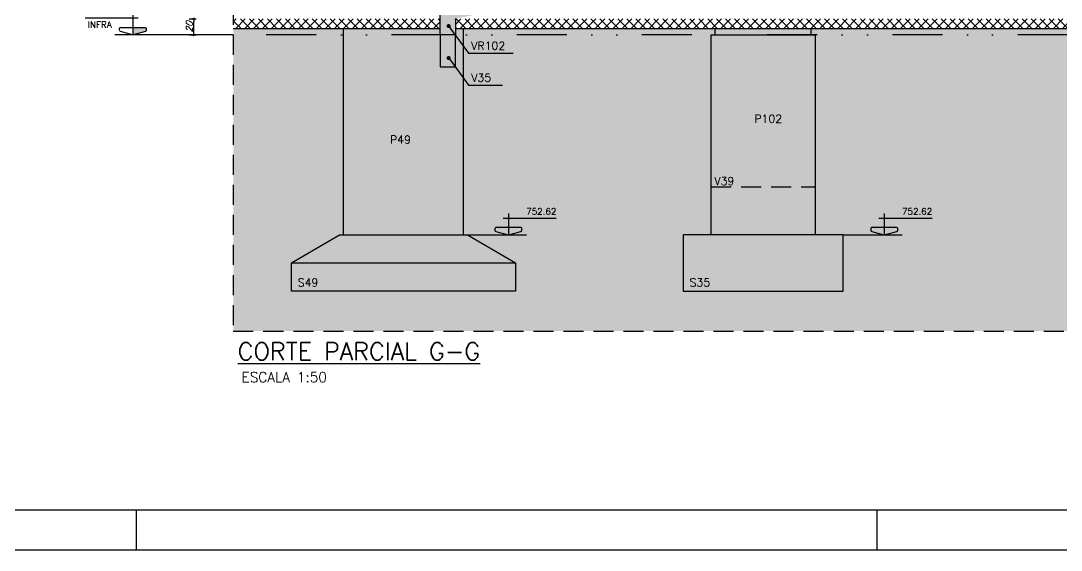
# Model space of a CAD drawing. Header units: millimetres. Extents: x 0 to 7795, y 0 to 4500.
# Drawn here: x 3951 to 5251, y 0 to 662 of the extents above; entities that cross this region are included whole.
import ezdxf
from ezdxf import colors
from ezdxf.entities.mleader import LeaderData, LeaderLine
from ezdxf.enums import TextEntityAlignment as Align
from ezdxf.math import Vec2, Vec3

# ---------------------------------------------------------------- set-up
doc = ezdxf.new("R2010")
doc.units = ezdxf.units.MM
doc.header["$LTSCALE"] = 50
doc.linetypes.add('DASHED', pattern=[0.75, 0.5, -0.25])
doc.linetypes.add('DIVIDE2', pattern=[0.625, 0.25, -0.125, 0, -0.125, 0, -0.125])
for name, color, linetype in [('AR-TEXTO_REGUA 120_1-200', 4, 'Continuous'), ('F-AUX', 2, 'Continuous'), ('F-AUX-DET', 2, 'Continuous'), ('F-AUX-RED', 1, 'Continuous'), ('F-CORTE', 4, 'Continuous'), ('F-COTAS', 106, 'Continuous'), ('F-EIXOS-DET', 1, 'Continuous'), ('F-MARGEM', 1, 'Continuous'), ('F-NÍVEL-VISTA', 2, 'Continuous'), ('F-SOLIDO-CORTE', 71, 'Continuous'), ('F-TEXTO', 6, 'Continuous'), ('F-TEXTO-YELLOW', 2, 'Continuous'), ('F-VISTA', 2, 'Continuous'), ('F-VISTA SÓLIDO 1', 254, 'Continuous'), ('F-VISTA SÓLIDO 3', 252, 'Continuous')]:
    doc.layers.add(name, color=color, linetype=linetype)
doc.styles.add('CP-TEXT-INCL', font='simplex.shx', dxfattribs={"oblique": 20})
doc.styles.add('MCP', font='simplex.shx')
doc.styles.add('REGUA-120-esc1_200', font='simplex.shx', dxfattribs={"height": 0.6})
doc.styles.add('ROMANS', font='simplex.shx')
doc.styles.get("Standard").update_dxf_attribs({"font": 'txt.shx'})
doc.dimstyles.new('CP-COTAS-50', dxfattribs={"dimscale": 0.64, "dimtxt": 12.5, "dimasz": 5, "dimexe": 5, "dimexo": 5, "dimgap": 2.5, "dimtad": 1, "dimdec": 1, "dimdsep": 46, "dimtxsty": 'CP-TEXT-INCL', "dimblk1": 'DOT', "dimblk2": 'DOT', "dimsah": 1, "dimcen": 9, "dimclrd": 256, "dimclre": 256, "dimclrt": 256, "dimadec": 0, "dimazin": 0, "dimtfac": 1, "dimtdec": 1, "dimtmove": 2, "dimatfit": 3, "dimldrblk": 'DOT', "dimfxl": 5, "dimtolj": 1, "dimarcsym": 0})

# ---------------------------------------------------------------- blocks, each defined once
blk = doc.blocks.new('A0-2L_900')
at = {"layer": 'F-MARGEM', "color": 2}
for p, q in [((81.9, 1), (81.9, 0)), ((100.4, 1), (100.4, 0))]:
    blk.add_line(p, q, dxfattribs=at)
blk.add_lwpolyline([(155.9, 0), (0, 0), (0, 90), (155.9, 90)], close=True, dxfattribs=at)
at = {"layer": 'F-MARGEM', "color": 7}
blk.add_lwpolyline([(2.5, 89), (154.9, 89), (154.9, 1), (2.5, 1)], close=True, dxfattribs=at)
blk = doc.blocks.new('Nível - Vista')
at = {"layer": 'F-NÍVEL-VISTA'}
blk.add_hatch(color=71, dxfattribs=at).paths.add_polyline_path([(0, 0.238), (-0.38, 0.238, 0.414214), (-0.42, 0.198), (-0.42, 0.148, 0.331206), (-0.391, 0.11), (-0.011, 0.002, 0.072993), (0, 0)])
at = {"layer": 'F-NÍVEL-VISTA', "color": 2}
for p, q in [((0, 0.67), (0, 0)), ((-0.168, 0.521), (1.493, 0.521))]:
    blk.add_line(p, q, dxfattribs=at)
blk.add_lwpolyline([(-0.011, 0.002, 0.146769), (0.011, 0.002), (0.391, 0.11, 0.331206), (0.42, 0.148), (0.42, 0.198, 0.414214), (0.38, 0.238), (-0.38, 0.238, 0.414214), (-0.42, 0.198), (-0.42, 0.148, 0.331206), (-0.391, 0.11), (-0.011, 0.002, 0.146769), (0.011, 0.002)], format="xyb", dxfattribs=at)
at = {"layer": 'F-TEXTO', "color": 3, "style": 'MCP'}
for tag, p in [('NÍVEL', (1.026, 0.636)), ('NÍVEL_DETALHE', (1.02, 0.186))]:
    blk.add_attdef(tag, text='', height=0.2, dxfattribs=at).set_placement(p, align=Align.CENTER)
blk = doc.blocks.new('_DOT')
at = {"color": 0, "linetype": 'ByBlock'}
blk.add_line((-0.5, 0), (-1, 0), dxfattribs=at)
at = {"color": 0, "linetype": 'ByBlock', "const_width": 0.5}
blk.add_lwpolyline([(-0.25, 0, 1), (0.25, 0, 1)], format="xyb", close=True, dxfattribs=at)
blk = doc.blocks.new('*D143')
at = {"layer": 'DEFPOINTS', "color": 0, "transparency": 16777216}
for p in [(4157.9, 664), (4166.8, 664), (4157.9, 644)]:
    blk.add_point(p, dxfattribs=at)
at = {"layer": 'F-COTAS', "lineweight": -2, "transparency": 16777216}
for p, q in [((4161.1, 664), (4170, 664)), ((4166.8, 647.2), (4166.8, 660.8)), ((4161.1, 644), (4170, 644))]:
    blk.add_line(p, q, dxfattribs=at)
at = {"layer": 'F-COTAS', "lineweight": -2, "transparency": 16777216, "xscale": 3.2, "yscale": 3.2, "zscale": 3.2}
for p, rotation in [((4166.8, 664), 90), ((4166.8, 644), 270)]:
    blk.add_blockref('_DOT', p, dxfattribs=dict(at, rotation=rotation))
at = {"layer": 'F-COTAS', "transparency": 16777216, "insert": (4161.2, 654), "char_height": 8, "attachment_point": 5, "rotation": 90, "style": 'CP-TEXT-INCL'}
blk.add_mtext('\\A1;20', dxfattribs=at)

msp = doc.modelspace()

# ---------------------------------------------------------------- hatches: boundary and pattern name
at = {"layer": 'F-AUX-DET'}
h = msp.add_hatch(dxfattribs=at)
h.set_pattern_fill('EARTH', color=252, scale=5, angle=45)
h.set_pattern_definition([(45, (-6901.7, -6371.764), (0, 44.90128), [31.75, -31.75]), (45, (-6910.12, -6363.345), (0, 44.90128), [31.75, -31.75]), (45, (-6918.537, -6354.926), (0, 44.90128), [31.75, -31.75]), (135, (-6918.537, -6349.314), (-44.90128, 0), [31.75, -31.75]), (135, (-6910.12, -6340.895), (-44.90128, 0), [31.75, -31.75]), (135, (-6901.7, -6332.476), (-44.90128, 0), [31.75, -31.75])])
h.paths.add_polyline_path([(6510.25, 651.95), (6028.78, 651.95), (6028.78, 588.95), (6033.78, 588.95), (6073.78, 553.95), (6073.78, 518.95), (5923.78, 518.95), (5923.78, 553.95), (5963.78, 588.95), (5968.78, 588.95), (5968.78, 651.95), (5618.28, 651.95), (5618.28, 588.95), (5623.28, 588.95), (5648.28, 553.95), (5648.28, 518.95), (5468.28, 518.95), (5468.28, 553.95), (5493.28, 588.95), (5498.28, 588.95), (5498.28, 651.95), (4938.28, 651.95), (4938.28, 643.95), (4943.28, 643.95), (4943.28, 393.95), (4978.28, 393.95), (4978.28, 323.95), (4778.28, 323.95), (4778.28, 393.95), (4813.28, 393.95), (4813.28, 643.95), (4818.28, 643.95), (4818.28, 651.95), (4503.78, 651.95), (4503.78, 393.95), (4508.78, 393.95), (4568.78, 358.95), (4568.78, 323.95), (4288.78, 323.95), (4288.78, 358.95), (4348.78, 393.95), (4353.78, 393.95), (4353.78, 651.95), (4216.28, 651.95), (4216.28, 273.95), (6510.25, 273.95)])
at = {"layer": 'F-AUX-RED'}
h = msp.add_hatch(dxfattribs=at)
h.set_pattern_fill('ANSI37', color=256, scale=2.5)
h.set_pattern_definition([(45, (-6901.6994, -6371.764), (-5.61266, 5.61266), []), (135, (-6901.6994, -6371.764), (-5.61266, -5.61266), [])])
h.paths.add_polyline_path([(6510.25, 663.95), (4493.78, 663.95), (4493.78, 651.95), (6510.25, 651.95)])
h.paths.add_polyline_path([(4474.78, 663.95), (4216.28, 663.95), (4216.28, 651.95), (4474.78, 651.95)])
at = {"layer": 'F-SOLIDO-CORTE'}
h = msp.add_hatch(color=256, dxfattribs=at)
h.dxf.hatch_style = 1
h.paths.add_polyline_path([(4493.78, 643.95), (4474.78, 643.95), (4474.78, 603.95), (4493.78, 603.95)])
h.paths.add_polyline_path([(4493.78, 663.95), (4474.78, 663.95), (4474.78, 643.95), (4493.78, 643.95)])
h.paths.add_polyline_path([(5813.04, 928.17), (5966.73, 943.54, -0.0587308), (5969.05, 958.84), (5810.82, 943.02), (4474.78, 675.81), (4474.78, 663.95), (4493.78, 663.95), (4493.78, 664.32)])
h.paths.add_polyline_path([(6028.78, 959.95), (6065.78, 959.95), (6067.78, 934.95), (6075.78, 934.95), (6077.78, 959.95), (6096.28, 959.95, 0.0405561), (6092.44, 969.95), (6009.78, 969.95), (5998.78, 968.85), (5998.78, 961.82), (5969.05, 958.84, 0.0587308), (5966.73, 943.54), (5998.78, 946.74), (5998.78, 934.95), (6028.78, 934.95)])
h.paths.add_polyline_path([(6023.83, 939.8, -1), (6024.91, 937.54, -1)], flags=16)
h.paths.add_polyline_path([(6157.78, 959.95), (6225.78, 959.95), (6227.78, 934.95), (6235.78, 934.95), (6237.78, 959.95), (6305.78, 959.95), (6307.78, 934.95), (6315.78, 934.95), (6317.78, 959.95), (6385.78, 959.95), (6387.78, 934.95), (6395.78, 934.95), (6397.78, 959.95), (6465.78, 959.95), (6467.78, 934.95), (6475.78, 934.95), (6477.78, 959.95), (6510.25, 959.95), (6510.25, 969.95), (6092.44, 969.95, -0.0405561), (6096.28, 959.95), (6145.78, 959.95), (6147.78, 934.95), (6155.78, 934.95)])
at = {"layer": 'F-VISTA SÓLIDO 1'}
h = msp.add_hatch(color=256, dxfattribs=at)
h.dxf.hatch_style = 1
h.paths.add_polyline_path([(4503.78, 651.95), (4493.78, 651.95), (4493.78, 643.95), (4493.78, 603.95), (4474.78, 603.95), (4474.78, 643.95), (4474.78, 651.95), (4353.78, 651.95), (4353.78, 393.95), (4503.78, 393.95)])
for points in [[(4818.28, 651.95), (4818.28, 643.95), (4938.28, 643.95), (4938.28, 651.95)], [(4943.28, 643.95), (4813.28, 643.95), (4813.28, 453.95), (4943.28, 453.95)], [(4943.28, 453.95), (4813.28, 453.95), (4813.28, 393.95), (4943.28, 393.95)]]:
    msp.add_hatch(color=256, dxfattribs=at).paths.add_polyline_path(points)
h = msp.add_hatch(color=256, dxfattribs=at)
h.dxf.hatch_style = 1
h.paths.add_polyline_path([(6073.78, 553.95), (6033.78, 588.95), (5963.78, 588.95), (5923.78, 553.95)])
h.paths.add_polyline_path([(5493.28, 588.95), (5468.28, 553.95), (5648.28, 553.95), (5623.28, 588.95)])
h.paths.add_polyline_path([(4348.78, 393.95), (4288.78, 358.95), (4568.78, 358.95), (4508.78, 393.95)])
at = {"layer": 'F-VISTA SÓLIDO 3'}
h = msp.add_hatch(color=256, dxfattribs=at)
h.dxf.hatch_style = 1
h.paths.add_polyline_path([(4568.78, 323.95), (4568.78, 358.95), (4288.78, 358.95), (4288.78, 323.95)])
h.paths.add_polyline_path([(5468.28, 553.95), (5468.28, 518.95), (5648.28, 518.95), (5648.28, 553.95)])
h.paths.add_polyline_path([(6073.78, 518.95), (6073.78, 553.95), (5923.78, 553.95), (5923.78, 518.95)])
h = msp.add_hatch(color=256, dxfattribs=at)
h.dxf.hatch_style = 1
h.paths.add_polyline_path([(4978.28, 393.95), (4778.28, 393.95), (4778.28, 323.95), (4978.28, 323.95)])

# ---------------------------------------------------------------- linework, layer by layer
at = {"layer": 'F-AUX', "color": 1, "linetype": 'DASHED'}
msp.add_lwpolyline([(6510.25, 1468.95), (4216.28, 1468.95), (4216.28, 273.95), (6510.25, 273.95)], close=True, dxfattribs=at)
at = {"layer": 'F-AUX-RED'}
for points in [[(4216.28, 651.95), (4474.78, 651.95)], [(4493.78, 651.95), (6510.25, 651.95)]]:
    msp.add_lwpolyline(points, dxfattribs=at)
at = {"layer": 'F-CORTE'}
for points in [[(4474.78, 643.95), (4474.78, 675.95), (4475.13, 675.95)], [(4493.78, 664.32), (4493.78, 643.95), (4474.78, 643.95)], [(4474.78, 643.95), (4474.78, 603.95), (4493.78, 603.95), (4493.78, 643.95), (4474.78, 643.95)]]:
    msp.add_lwpolyline(points, dxfattribs=at)
at = {"layer": 'F-EIXOS-DET', "color": 1, "linetype": 'DIVIDE2', "ltscale": 5}
msp.add_line((6510.25, 643.95), (4216.28, 643.95), dxfattribs=at)
at = {"layer": 'F-EIXOS-DET', "color": 1, "ltscale": 5}
for points in [[(4216.28, 643.95), (4068.31, 643.95)], [(4508.78, 393.95), (4582.49, 393.95)], [(4978.28, 393.95), (5051.99, 393.95)]]:
    msp.add_lwpolyline(points, dxfattribs=at)
at = {"layer": 'F-VISTA', "color": 1, "linetype": 'DASHED'}
msp.add_line((4813.28, 453.95), (4943.28, 453.95), dxfattribs=at)
at = {"layer": 'F-VISTA'}
for points in [[(4353.78, 393.95), (4353.78, 651.95)], [(4503.78, 393.95), (4503.78, 651.95)], [(4818.28, 643.95), (4818.28, 651.95)], [(4938.28, 643.95), (4938.28, 651.95)], [(4813.28, 393.95), (4813.28, 643.95)], [(4813.28, 393.95), (4813.28, 643.95), (4943.28, 643.95), (4943.28, 393.95)], [(4288.78, 323.95), (4288.78, 358.95), (4348.78, 393.95), (4508.78, 393.95), (4568.78, 358.95), (4568.78, 323.95), (4288.78, 323.95)], [(4778.28, 393.95), (4778.28, 323.95), (4978.28, 323.95), (4978.28, 393.95), (4778.28, 393.95)], [(4288.78, 358.95), (4568.78, 358.95)]]:
    msp.add_lwpolyline(points, dxfattribs=at)

# ---------------------------------------------------------------- block references
at = {"layer": 'F-MARGEM', "xscale": 50, "yscale": 50, "zscale": 50}
msp.add_blockref('A0-2L_900', (0, 0), dxfattribs=at)
at = {"layer": 'F-NÍVEL-VISTA', "linetype": 'Continuous'}
ref = msp.add_blockref('Nível - Vista', (4090.81, 643.96), dxfattribs=dict(at, xscale=-40, yscale=40, zscale=40))
ref.add_attrib('NÍVEL', '755.12', dxfattribs={"layer": 'F-TEXTO', "color": 3, "height": 8, "style": 'MCP'}).set_placement((4049.76, 669.39), align=Align.CENTER)
at = {"layer": 'F-NÍVEL-VISTA', "linetype": 'Continuous', "xscale": 40, "yscale": 40, "zscale": 40}
for p in [(4559.99, 393.96), (5029.49, 393.96)]:
    msp.add_blockref('Nível - Vista', p, dxfattribs=at).add_auto_attribs({'NÍVEL': '752.62'})

# ---------------------------------------------------------------- texts
at = {"layer": 'AR-TEXTO_REGUA 120_1-200', "color": 2, "style": 'REGUA-120-esc1_200'}
msp.add_text('ESCALA 1:50', height=12.5, dxfattribs=at).set_placement((4226.62, 210.03))
msp.add_text('ESCALA 1:50', height=12.5, dxfattribs=at).set_placement((4226.62, 210.03))
at = {"layer": 'F-TEXTO', "color": 3, "style": 'MCP'}
msp.add_text('INFRA', height=8, dxfattribs=at).set_placement((4049.42, 652.96), align=Align.CENTER)
at = {"layer": 'F-TEXTO', "style": 'ROMANS'}
msp.add_text('%%UCORTE PARCIAL G-G', height=21.875, dxfattribs=at).set_placement((4221.78, 237.64))
at = {"layer": 'F-TEXTO-YELLOW', "style": 'MCP'}
for s, p in [('VR102', (4513.52, 625.55)), ('V35', (4513.53, 585.57)), ('P102', (4867.16, 534.27)), ('P49', (4412, 508.13)), ('V39', (4817.25, 456.34)), ('S49', (4296.82, 329.56)), ('S35', (4786.32, 329.56))]:
    msp.add_text(s, height=10, dxfattribs=at).set_placement(p)

# ---------------------------------------------------------------- dimensions: what is measured, and where the dimension line sits
at = {"layer": 'F-COTAS'}
dim = msp.add_linear_dim(base=(4166.78, 663.95), p1=(4157.86, 643.95), p2=(4157.86, 663.95), angle=90, dimstyle='CP-COTAS-50', dxfattribs=at)
dim.commit()
dim.dimension.update_dxf_attribs({"geometry": '*D143', "text_midpoint": (4161.18, 653.95)})

# ---------------------------------------------------------------- leaders
at = {"layer": 'F-AUX-RED'}
ml = msp.add_multileader_mtext('Standard', dxfattribs=at)
ml.set_content('', color=256)
ml.set_leader_properties()
ml.set_arrow_properties(name='DOT')
ml.build(insert=Vec2(0, 0))
ml.multileader.update_dxf_attribs({"text_right_attachment_type": 6, "text_top_attachment_type": 0, "text_bottom_attachment_type": 0, "dogleg_length": 0.36, "arrow_head_size": 5})
ctx = ml.context
ctx.base_point, ctx.char_height, ctx.arrow_head_size, ctx.landing_gap_size, ctx.plane_origin = Vec3(4565.72, 621.3), 0.18, 5, 0.09, Vec3(4485.26, 655.1)
ctx.right_attachment = 6
notes = []
notes.append((ctx, [(0, (1, 1, 0), (4510.1, 621.3), (1, 0), 55.62, [(0, [(4485.26, 655.1)], 256, [])])]))
ctx.mtext.insert, ctx.mtext.flow_direction = Vec3(4565.81, 621.39), 5
ml = msp.add_multileader_mtext('Standard', dxfattribs=at)
ml.set_content('', color=256)
ml.set_leader_properties()
ml.set_arrow_properties(name='DOT')
ml.build(insert=Vec2(0, 0))
ml.multileader.update_dxf_attribs({"text_right_attachment_type": 6, "text_top_attachment_type": 0, "text_bottom_attachment_type": 0, "dogleg_length": 0.36, "arrow_head_size": 5})
ctx = ml.context
ctx.base_point, ctx.char_height, ctx.arrow_head_size, ctx.landing_gap_size, ctx.plane_origin = Vec3(4552.37, 581.31), 0.18, 5, 0.09, Vec3(4485.28, 615.12)
ctx.right_attachment = 6
notes.append((ctx, [(0, (1, 1, 0), (4510.11, 581.31), (1, 0), 42.26, [(0, [(4485.28, 615.12)], 256, [])])]))
ctx.mtext.insert, ctx.mtext.flow_direction = Vec3(4552.46, 581.4), 5
for ctx, leaders in notes:
    for number, flags, end, landing, length, lines in leaders:
        leader = LeaderData()
        leader.index, (leader.has_last_leader_line, leader.has_dogleg_vector, leader.attachment_direction) = number, flags
        leader.last_leader_point, leader.dogleg_vector, leader.dogleg_length = Vec3(end), Vec3(landing), length
        for number, points, colour, breaks in lines:
            line = LeaderLine()
            line.index, line.vertices, line.color, line.breaks = number, Vec3.list(points), colors.encode_raw_color(colour), breaks
            leader.lines.append(line)
        ctx.leaders.append(leader)

doc.saveas('drawing.dxf')
